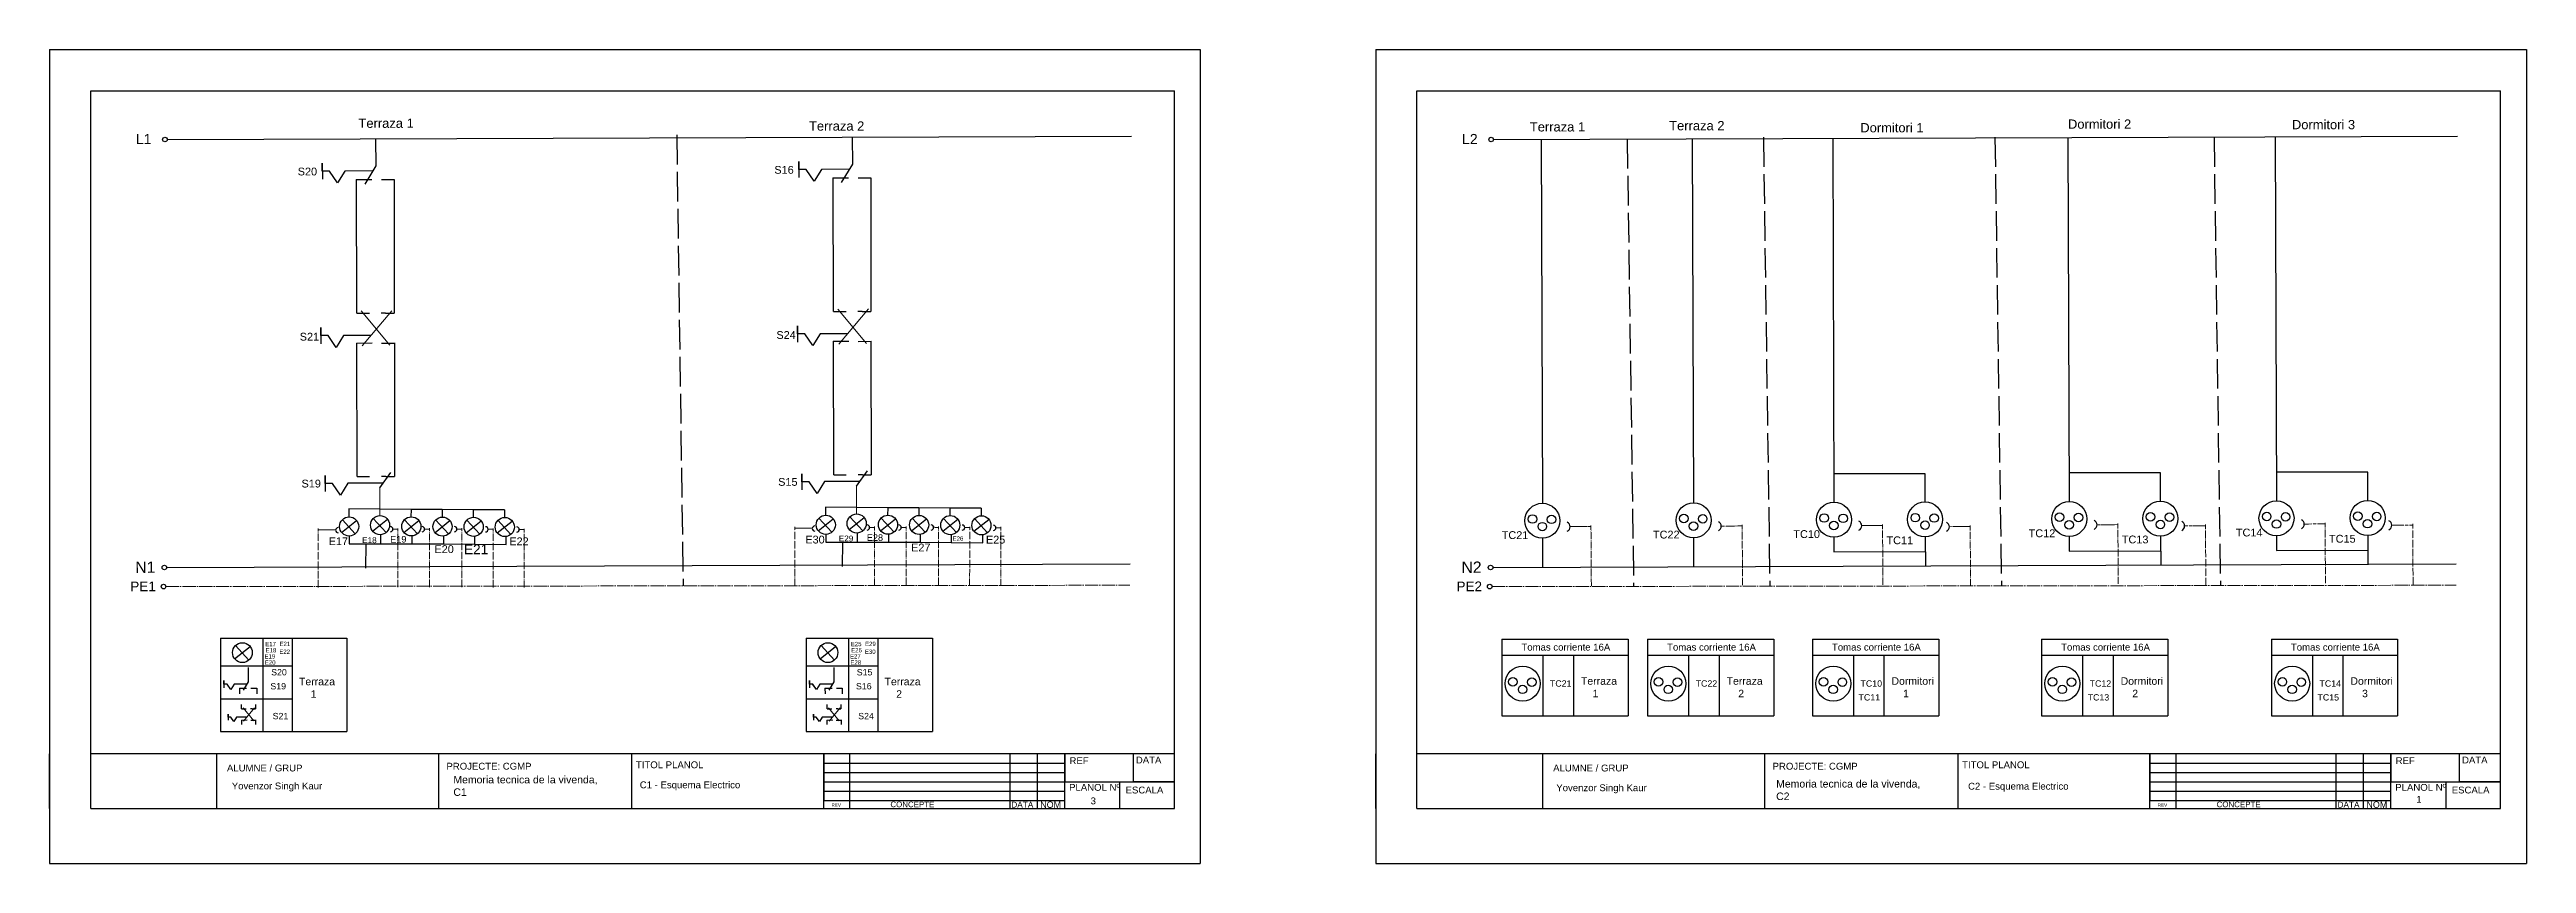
# Model space of a CAD drawing. Header units: millimetres. Extents: x 2377 to 4712, y -254 to 3188.
# Drawn here: x 3326 to 4230, y 481 to 778 of the extents above; entities that cross this region are included whole.
import ezdxf

# ---------------------------------------------------------------- set-up
doc = ezdxf.new("R2010")
doc.units = ezdxf.units.MM
doc.linetypes.add('ACAD_ISO02W100', pattern=[15, 12, -3])
doc.linetypes.add('ACAD_ISO04W100', pattern=[30, 24, -3, 0, -3])
doc.layers.add('Neutro', color=7, linetype='Continuous', true_color=0x2776bb)
doc.layers.add('Tierra', color=7, linetype='Continuous', true_color=0x58ba48)
doc.styles.get("Standard").update_dxf_attribs({"font": 'arial.ttf'})

msp = doc.modelspace()

# ---------------------------------------------------------------- linework, layer by layer
at = {"transparency": 33554687}
for p, q in [((3325.96, 777.63), (3745.96, 777.63)), ((3325.96, 777.63), (3325.96, 480.63)), ((3745.96, 777.63), (3745.96, 480.63)), ((3745.96, 777.63), (3745.96, 762.63)), ((3810, 777.63), (4230, 777.63)), ((3810, 777.63), (3810, 480.63)), ((4230, 777.63), (4230, 480.63)), ((4230, 777.63), (4230, 762.63)), ((3341.01, 500.63), (3341.01, 762.63)), ((3341.01, 762.63), (3736.5, 762.63)), ((3736.5, 500.63), (3736.5, 762.63)), ((3825.05, 500.63), (3825.05, 762.63)), ((3825.05, 762.63), (4220.54, 762.63)), ((4220.54, 500.63), (4220.54, 762.63)), ((3368.97, 744.85), (3720.81, 746.08)), ((3444.99, 745.11), (3445.03, 735.24)), ((3618.96, 745.73), (3619, 735.85)), ((3853.01, 744.85), (4204.85, 746.08)), ((3870.36, 744.91), (3870.83, 612.06)), ((3925.55, 745.1), (3926.02, 612.25)), ((3976.79, 745.28), (3977.26, 612.43)), ((4062.67, 745.58), (4063.14, 612.73)), ((4138.3, 745.85), (4138.77, 613)), ((3425.52, 733.28), (3425.51, 736.22)), ((3425.51, 736.22), (3425.53, 730.34)), ((3428.11, 733.29), (3425.52, 733.28)), ((3431.11, 729.02), (3428.11, 733.29)), ((3433.74, 733.31), (3431.11, 729.02)), ((3443.79, 733.35), (3433.74, 733.31)), ((3445.03, 735.25), (3440.98, 728.49)), ((3599.49, 733.89), (3599.48, 736.83)), ((3599.48, 736.83), (3599.5, 730.96)), ((3602.08, 733.9), (3599.49, 733.89)), ((3605.08, 729.63), (3602.08, 733.9)), ((3607.71, 733.92), (3605.08, 729.63)), ((3617.76, 733.96), (3607.71, 733.92)), ((3619.01, 735.86), (3614.95, 729.1)), ((3617.11, 732.7), (3617.11, 732.7)), ((3437.93, 730.18), (3443.62, 730.2)), ((3437.93, 730.18), (3437.98, 681.41)), ((3443.14, 732.09), (3443.14, 732.09)), ((3447.07, 730.16), (3451.76, 730.18)), ((3451.71, 730.23), (3451.76, 681.46)), ((3611.9, 730.79), (3617.59, 730.81)), ((3611.9, 730.79), (3611.95, 682.03)), ((3621.04, 730.78), (3625.73, 730.79)), ((3625.68, 730.84), (3625.73, 682.07)), ((3438.15, 681.43), (3442.7, 681.45)), ((3448.58, 681.47), (3446.98, 681.46)), ((3448.58, 681.47), (3451.76, 681.48)), ((3612.12, 682.04), (3616.67, 682.06)), ((3622.55, 682.08), (3620.95, 682.07)), ((3622.55, 682.08), (3625.73, 682.09)), ((3425.01, 673.23), (3425, 676.17)), ((3425, 676.17), (3425.02, 670.29)), ((3427.6, 673.24), (3425.01, 673.23)), ((3430.61, 668.97), (3427.6, 673.24)), ((3433.23, 673.26), (3430.61, 668.97)), ((3443.2, 673.3), (3433.23, 673.26)), ((3438.03, 670.55), (3443.71, 670.57)), ((3438.03, 670.55), (3438.07, 621.78)), ((3447.16, 670.53), (3451.85, 670.55)), ((3451.81, 670.6), (3451.85, 621.83)), ((3598.98, 673.84), (3598.97, 676.78)), ((3598.97, 676.78), (3598.99, 670.91)), ((3601.58, 673.85), (3598.98, 673.84)), ((3604.58, 669.58), (3601.58, 673.85)), ((3607.2, 673.87), (3604.58, 669.58)), ((3617.17, 673.91), (3607.2, 673.87)), ((3612, 671.16), (3617.68, 671.18)), ((3612, 671.16), (3612.04, 622.4)), ((3621.13, 671.15), (3625.82, 671.16)), ((3625.78, 671.21), (3625.82, 622.44)), ((3620.51, 618.33), (3624.55, 623.89)), ((3426.59, 619.32), (3426.58, 622.25)), ((3426.58, 622.25), (3426.6, 616.38)), ((3429.19, 619.33), (3426.59, 619.32)), ((3432.19, 615.05), (3429.19, 619.33)), ((3434.81, 619.35), (3432.19, 615.05)), ((3447.75, 619.39), (3434.81, 619.35)), ((3438.25, 621.8), (3442.79, 621.82)), ((3446.54, 617.72), (3450.57, 623.28)), ((3448.67, 621.84), (3447.08, 621.83)), ((3448.67, 621.84), (3451.85, 621.85)), ((3600.56, 619.93), (3600.55, 622.87)), ((3600.55, 622.87), (3600.57, 616.99)), ((3603.16, 619.94), (3600.56, 619.93)), ((3606.16, 615.67), (3603.16, 619.94)), ((3608.78, 619.96), (3606.16, 615.67)), ((3621.72, 620), (3608.78, 619.96)), ((3612.22, 622.41), (3616.76, 622.43)), ((3622.64, 622.45), (3621.05, 622.44)), ((3622.64, 622.45), (3625.82, 622.46)), ((4010.54, 622.84), (3977.22, 622.84)), ((4010.54, 612.55), (4010.54, 622.84)), ((4096.42, 623.14), (4063.11, 623.14)), ((4096.42, 612.85), (4096.42, 623.14)), ((4172.05, 623.41), (4138.73, 623.41)), ((4172.05, 613.12), (4172.05, 623.41)), ((3432.58, 601.43), (3438.04, 605.8)), ((3432.83, 606.06), (3437.56, 600.93)), ((3443.86, 601.89), (3449.31, 606.26)), ((3444.1, 606.52), (3448.84, 601.39)), ((3455.28, 601.45), (3460.73, 605.82)), ((3455.52, 606.08), (3460.26, 600.95)), ((3466.65, 601.37), (3472.1, 605.74)), ((3466.89, 606.01), (3471.63, 600.87)), ((3478.26, 605.93), (3482.99, 600.8)), ((3489.63, 605.85), (3494.36, 600.72)), ((3606.55, 602.04), (3612.01, 606.41)), ((3606.8, 606.67), (3611.53, 601.54)), ((3617.83, 602.51), (3623.28, 606.87)), ((3618.07, 607.14), (3622.81, 602.01)), ((3629.25, 602.06), (3634.7, 606.43)), ((3629.49, 606.69), (3634.23, 601.56)), ((3640.62, 601.99), (3646.07, 606.35)), ((3640.86, 606.62), (3645.6, 601.49)), ((3651.99, 601.91), (3657.44, 606.27)), ((3652.23, 606.54), (3656.97, 601.41)), ((3663.35, 601.83), (3668.81, 606.2)), ((3663.6, 606.46), (3668.33, 601.33)), ((3446.6, 604.09), (3446.6, 603.82)), ((3478.01, 601.3), (3483.47, 605.66)), ((3489.38, 601.22), (3494.84, 605.59)), ((3620.57, 604.7), (3620.57, 604.43)), ((3388.4, 562.82), (3388.4, 528.84)), ((3388.4, 562.82), (3434.49, 562.82)), ((3403.8, 562.82), (3403.8, 528.84)), ((3414.5, 562.82), (3414.5, 528.84)), ((3434.49, 562.82), (3434.49, 528.84)), ((3602.13, 562.82), (3602.13, 528.84)), ((3602.13, 562.82), (3648.21, 562.82)), ((3617.52, 562.82), (3617.52, 528.84)), ((3628.23, 562.82), (3628.22, 528.84)), ((3648.21, 562.82), (3648.21, 528.84)), ((3856.05, 562.53), (3902.13, 562.53)), ((3856.05, 562.53), (3856.05, 556.63)), ((3902.13, 562.53), (3902.13, 556.63)), ((3909.22, 562.53), (3955.31, 562.53)), ((3909.22, 562.53), (3909.22, 556.63)), ((3955.31, 562.53), (3955.31, 556.63)), ((3969.4, 562.53), (4015.48, 562.53)), ((3969.4, 562.53), (3969.4, 556.63)), ((4015.48, 562.53), (4015.48, 556.63)), ((4053.03, 562.53), (4099.11, 562.53)), ((4053.03, 562.53), (4053.03, 556.63)), ((4099.11, 562.53), (4099.11, 556.63)), ((4136.91, 562.53), (4182.99, 562.53)), ((4136.91, 562.53), (4136.91, 556.63)), ((4182.99, 562.53), (4182.99, 556.63)), ((3388.4, 552.79), (3414.5, 552.79)), ((3393.52, 555.31), (3399.15, 559.82)), ((3393.82, 560.14), (3398.71, 554.84)), ((3396.34, 557.57), (3396.35, 557.4)), ((3398.49, 552.11), (3398.51, 546.96)), ((3602.13, 552.79), (3628.23, 552.79)), ((3607.24, 555.31), (3612.88, 559.82)), ((3607.54, 560.14), (3612.43, 554.84)), ((3610.07, 557.57), (3610.07, 557.4)), ((3612.22, 552.11), (3612.24, 546.96)), ((3856.05, 556.63), (3856.05, 534.55)), ((3856.05, 556.63), (3902.13, 556.63)), ((3871.04, 556.63), (3871.04, 534.55)), ((3882.15, 556.63), (3882.15, 534.55)), ((3902.13, 556.63), (3902.13, 534.55)), ((3909.22, 556.63), (3909.22, 534.55)), ((3909.22, 556.63), (3955.31, 556.63)), ((3924.21, 556.63), (3924.21, 534.55)), ((3935.33, 556.63), (3935.33, 534.55)), ((3955.31, 556.63), (3955.31, 534.55)), ((3969.4, 556.63), (3969.4, 534.55)), ((3969.4, 556.63), (4015.48, 556.63)), ((3984.38, 556.63), (3984.38, 534.55)), ((3995.5, 556.63), (3995.5, 534.55)), ((4015.48, 556.63), (4015.48, 534.55)), ((4053.03, 556.63), (4053.03, 534.55)), ((4053.03, 556.63), (4099.11, 556.63)), ((4068.02, 556.63), (4068.02, 534.55)), ((4079.13, 556.63), (4079.13, 534.55)), ((4099.11, 556.63), (4099.11, 534.55)), ((4136.91, 556.63), (4136.91, 534.55)), ((4136.91, 556.63), (4182.99, 556.63)), ((4151.9, 556.63), (4151.9, 534.55)), ((4163.01, 556.63), (4163.01, 534.55)), ((4182.99, 556.63), (4182.99, 534.55)), ((3389.57, 546.05), (3389.57, 547.4)), ((3389.57, 547.4), (3389.58, 544.71)), ((3390.76, 546.06), (3389.57, 546.05)), ((3389.59, 546.06), (3389.59, 547.4)), ((3389.59, 547.4), (3389.6, 544.72)), ((3390.78, 546.07), (3389.59, 546.06)), ((3392.13, 544.1), (3390.76, 546.06)), ((3392.15, 544.11), (3390.78, 546.07)), ((3393.33, 546.07), (3392.13, 544.1)), ((3393.35, 546.07), (3392.15, 544.11)), ((3397.93, 546.08), (3393.33, 546.07)), ((3397.95, 546.09), (3393.35, 546.07)), ((3395.25, 544.64), (3397.85, 544.65)), ((3395.27, 544.64), (3397.87, 544.65)), ((3395.27, 544.61), (3395.27, 542.51)), ((3398.51, 546.96), (3396.66, 543.87)), ((3397.63, 545.51), (3397.63, 545.51)), ((3397.65, 545.52), (3397.65, 545.52)), ((3399.44, 544.64), (3401.59, 544.64)), ((3401.59, 544.64), (3401.59, 542.51)), ((3603.3, 546.05), (3603.29, 547.4)), ((3603.29, 547.4), (3603.3, 544.71)), ((3604.48, 546.06), (3603.3, 546.05)), ((3603.32, 546.06), (3603.31, 547.4)), ((3603.31, 547.4), (3603.32, 544.72)), ((3604.5, 546.07), (3603.32, 546.06)), ((3605.86, 544.1), (3604.48, 546.06)), ((3605.88, 544.11), (3604.5, 546.07)), ((3607.05, 546.07), (3605.86, 544.1)), ((3607.07, 546.07), (3605.88, 544.11)), ((3611.65, 546.08), (3607.05, 546.07)), ((3611.67, 546.09), (3607.07, 546.07)), ((3608.97, 544.64), (3611.57, 544.65)), ((3608.99, 544.64), (3611.59, 544.65)), ((3608.99, 544.61), (3609, 542.51)), ((3612.24, 546.96), (3610.39, 543.87)), ((3611.35, 545.51), (3611.35, 545.51)), ((3611.37, 545.52), (3611.37, 545.52)), ((3613.17, 544.64), (3615.31, 544.64)), ((3615.31, 544.64), (3615.32, 542.51)), ((3388.4, 540.75), (3414.5, 540.75)), ((3391.12, 533.98), (3391.12, 535.08)), ((3391.12, 535.08), (3391.13, 532.88)), ((3392.09, 533.98), (3391.12, 533.98)), ((3393.21, 532.39), (3392.09, 533.98)), ((3394.19, 533.99), (3393.21, 532.39)), ((3397.91, 534), (3394.19, 533.99)), ((3395.96, 538.59), (3395.96, 537.03)), ((3396.03, 537.04), (3397.73, 537.05)), ((3399.92, 537.05), (3399.32, 537.05)), ((3399.92, 537.05), (3401.11, 537.06)), ((3401.11, 538.59), (3401.11, 537.05)), ((3602.13, 540.75), (3628.23, 540.75)), ((3604.85, 533.98), (3604.84, 535.08)), ((3604.84, 535.08), (3604.85, 532.88)), ((3605.82, 533.98), (3604.85, 533.98)), ((3606.94, 532.39), (3605.82, 533.98)), ((3607.92, 533.99), (3606.94, 532.39)), ((3611.64, 534), (3607.92, 533.99)), ((3609.69, 538.59), (3609.69, 537.03)), ((3609.75, 537.04), (3611.45, 537.05)), ((3613.64, 537.05), (3613.05, 537.05)), ((3613.64, 537.05), (3614.83, 537.06)), ((3614.83, 538.59), (3614.83, 537.05)), ((3856.05, 534.55), (3902.13, 534.55)), ((3909.22, 534.55), (3955.31, 534.55)), ((3969.4, 534.55), (4015.48, 534.55)), ((4053.03, 534.55), (4099.11, 534.55)), ((4136.91, 534.55), (4182.99, 534.55)), ((3388.4, 528.84), (3434.49, 528.84)), ((3395.98, 532.98), (3398.1, 532.99)), ((3395.98, 532.98), (3395.98, 531.3)), ((3399.39, 532.97), (3401.14, 532.98)), ((3401.13, 533), (3401.13, 531.3)), ((3602.13, 528.84), (3648.21, 528.84)), ((3609.71, 532.98), (3611.83, 532.99)), ((3609.71, 532.98), (3609.71, 531.3)), ((3613.12, 532.97), (3614.87, 532.98)), ((3614.85, 533), (3614.85, 531.3)), ((3325.96, 500.63), (3325.96, 520.63)), ((3736.5, 520.63), (3341.01, 520.63)), ((3387.01, 500.63), (3387.01, 520.63)), ((3468.01, 500.63), (3468.01, 520.63)), ((3538.51, 500.63), (3538.51, 520.63)), ((3608.51, 500.63), (3608.51, 520.63)), ((3608.51, 520.63), (3608.51, 517.23)), ((3608.51, 517.23), (3696.52, 517.23)), ((3608.51, 517.23), (3608.51, 513.83)), ((3618.07, 500.63), (3618.07, 520.63)), ((3676.52, 500.63), (3676.52, 520.63)), ((3686.52, 500.63), (3686.52, 520.63)), ((3696.52, 500.63), (3696.52, 520.63)), ((3696.52, 520.63), (3696.52, 510.43)), ((3721.54, 510.43), (3721.54, 520.63)), ((3736.5, 500.63), (3736.5, 520.63)), ((3810, 500.63), (3810, 520.63)), ((4220.54, 520.63), (3825.05, 520.63)), ((3871.05, 500.63), (3871.05, 520.63)), ((3952.05, 500.63), (3952.05, 520.63)), ((4022.55, 500.63), (4022.55, 520.63)), ((4092.55, 500.63), (4092.55, 520.63)), ((4092.55, 520.63), (4092.55, 517.23)), ((4092.55, 517.23), (4180.56, 517.23)), ((4092.55, 517.23), (4092.55, 513.83)), ((4102.11, 500.63), (4102.11, 520.63)), ((4160.56, 500.63), (4160.56, 520.63)), ((4170.56, 500.63), (4170.56, 520.63)), ((4180.56, 500.63), (4180.56, 520.63)), ((4180.56, 520.63), (4180.56, 510.43)), ((4205.58, 510.43), (4205.58, 520.63)), ((4220.54, 500.63), (4220.54, 520.63)), ((3608.51, 513.83), (3696.52, 513.83)), ((3608.51, 513.83), (3608.51, 510.43)), ((3608.51, 510.43), (3696.52, 510.43)), ((3608.51, 510.43), (3608.51, 507.03)), ((3608.51, 507.03), (3608.51, 503.63)), ((3608.51, 507.03), (3696.52, 507.03)), ((3696.52, 510.43), (3736.5, 510.43)), ((3696.52, 510.43), (3716.51, 510.43)), ((3716.51, 510.43), (3716.51, 500.63)), ((3736.5, 510.43), (3721.54, 510.43)), ((4092.55, 513.83), (4180.56, 513.83)), ((4092.55, 513.83), (4092.55, 510.43)), ((4092.55, 510.43), (4180.56, 510.43)), ((4092.55, 510.43), (4092.55, 507.03)), ((4092.55, 507.03), (4092.55, 503.63)), ((4092.55, 507.03), (4180.56, 507.03)), ((4180.56, 510.43), (4220.54, 510.43)), ((4180.56, 510.43), (4200.55, 510.43)), ((4200.55, 510.43), (4200.55, 500.63)), ((4220.54, 510.43), (4205.58, 510.43)), ((3341.01, 500.63), (3387.01, 500.63)), ((3387.01, 500.63), (3468.01, 500.63)), ((3468.01, 500.63), (3538.51, 500.63)), ((3538.51, 500.63), (3608.51, 500.63)), ((3608.51, 503.63), (3696.52, 503.63)), ((3608.51, 500.63), (3618.07, 500.63)), ((3618.07, 500.63), (3676.52, 500.63)), ((3676.52, 500.63), (3686.52, 500.63)), ((3686.52, 500.63), (3696.52, 500.63)), ((3696.52, 500.63), (3716.51, 500.63)), ((3716.51, 500.63), (3736.5, 500.63)), ((3825.05, 500.63), (3871.05, 500.63)), ((3871.05, 500.63), (3952.05, 500.63)), ((3952.05, 500.63), (4022.55, 500.63)), ((4022.55, 500.63), (4092.55, 500.63)), ((4092.55, 503.63), (4180.56, 503.63)), ((4092.55, 500.63), (4102.11, 500.63)), ((4102.11, 500.63), (4160.56, 500.63)), ((4160.56, 500.63), (4170.56, 500.63)), ((4170.56, 500.63), (4180.56, 500.63)), ((4180.56, 500.63), (4200.55, 500.63)), ((4200.55, 500.63), (4220.54, 500.63)), ((3325.96, 480.63), (3745.96, 480.63)), ((3810, 480.63), (4230, 480.63))]:
    msp.add_line(p, q, dxfattribs=at)
at = {"linetype": 'ACAD_ISO02W100', "ltscale": 0.9, "transparency": 33554687}
for p, q in [((3554.86, 746.48), (3557.21, 581.93)), ((3901.79, 745.02), (3904.13, 581.74)), ((3951.5, 745.69), (3953.84, 581.81)), ((4036.02, 745.69), (4038.37, 581.92)), ((4115.96, 745.69), (4118.3, 582.04))]:
    msp.add_line(p, q, dxfattribs=at)
at = {"color": 7, "lineweight": 5, "true_color": 0xffffff, "transparency": 33554687}
for p, q in [((3439.68, 682.28), (3450.12, 669.81)), ((3440.04, 669.57), (3450.9, 682.35)), ((3613.65, 682.9), (3624.09, 670.42)), ((3614.01, 670.18), (3624.87, 682.96)), ((3446.54, 607.56), (3446.54, 617.72)), ((3620.51, 608.17), (3620.51, 618.33)), ((3396.6, 537.36), (3400.49, 532.7)), ((3396.73, 532.61), (3400.79, 537.38)), ((3610.33, 537.36), (3614.22, 532.7)), ((3610.46, 532.61), (3614.51, 537.38))]:
    msp.add_line(p, q, dxfattribs=at)
at = {"lineweight": 25, "transparency": 33554687}
for p, q in [((3446.56, 609.92), (3435.19, 610)), ((3435.19, 610), (3435.25, 607.1)), ((3457.9, 609.85), (3446.54, 609.92)), ((3457.9, 609.85), (3457.89, 607.12)), ((3469.27, 609.77), (3457.9, 609.85)), ((3469.27, 609.77), (3469.26, 607.04)), ((3480.64, 609.69), (3469.27, 609.77)), ((3480.64, 609.69), (3480.62, 606.97)), ((3492.01, 609.62), (3480.64, 609.69)), ((3492.01, 609.62), (3491.99, 606.89)), ((3620.53, 610.53), (3609.16, 610.61)), ((3609.16, 610.61), (3609.22, 607.71)), ((3631.88, 610.46), (3620.51, 610.53)), ((3631.88, 610.46), (3631.86, 607.73)), ((3643.24, 610.38), (3631.88, 610.46)), ((3643.24, 610.38), (3643.23, 607.65)), ((3654.61, 610.3), (3643.24, 610.38)), ((3654.61, 610.3), (3654.6, 607.58)), ((3665.98, 610.23), (3654.61, 610.3)), ((3665.98, 610.23), (3665.96, 607.5))]:
    msp.add_line(p, q, dxfattribs=at)
at = {"transparency": 33554687}
for centre, radius in [((3368.07, 744.79), 0.83), ((3852.11, 744.79), 0.83), ((3435.31, 603.61), 3.49), ((3446.59, 604.07), 3.49), ((3458.01, 603.63), 3.49), ((3469.38, 603.55), 3.49), ((3480.75, 603.47), 3.49), ((3492.12, 603.4), 3.49), ((3609.28, 604.22), 3.49), ((3620.56, 604.68), 3.49), ((3631.98, 604.24), 3.49), ((3643.35, 604.16), 3.49), ((3654.72, 604.09), 3.49), ((3666.09, 604.01), 3.49), ((3870.83, 605.67), 6.39), ((3867.25, 606.32), 1.56), ((3874.15, 606.19), 1.56), ((3926.02, 605.86), 6.39), ((3922.44, 606.51), 1.56), ((3929.34, 606.39), 1.56), ((3977.26, 606.04), 6.39), ((3973.68, 606.69), 1.56), ((3980.58, 606.57), 1.56), ((4010.51, 606.16), 6.39), ((4006.93, 606.81), 1.56), ((4013.84, 606.68), 1.56), ((4063.14, 606.35), 6.39), ((4059.56, 606.99), 1.56), ((4063.12, 604.23), 1.56), ((4066.47, 606.87), 1.56), ((4096.4, 606.46), 6.39), ((4092.82, 607.11), 1.56), ((4096.38, 604.35), 1.56), ((4099.72, 606.99), 1.56), ((4138.77, 606.61), 6.39), ((4135.19, 607.26), 1.56), ((4138.75, 604.49), 1.56), ((4142.1, 607.14), 1.56), ((4172.03, 606.73), 6.39), ((4168.44, 607.38), 1.56), ((4172.01, 604.61), 1.56), ((4175.35, 607.25), 1.56), ((3870.81, 603.55), 1.56), ((3926, 603.75), 1.56), ((3977.24, 603.93), 1.56), ((4010.49, 604.04), 1.56), ((3396.34, 557.56), 3.61), ((3610.06, 557.56), 3.61), ((3863.63, 546.28), 6.39), ((3916.81, 546.28), 6.39), ((3976.98, 546.28), 6.39), ((4060.61, 546.28), 6.39), ((4144.49, 546.28), 6.39), ((3860.05, 546.93), 1.56), ((3863.62, 544.16), 1.56), ((3866.96, 546.8), 1.56), ((3913.23, 546.93), 1.56), ((3916.79, 544.16), 1.56), ((3920.13, 546.8), 1.56), ((3973.4, 546.93), 1.56), ((3976.96, 544.16), 1.56), ((3980.31, 546.8), 1.56), ((4057.03, 546.93), 1.56), ((4060.6, 544.16), 1.56), ((4063.94, 546.8), 1.56), ((4140.91, 546.93), 1.56), ((4144.47, 544.16), 1.56), ((4147.82, 546.8), 1.56)]:
    msp.add_circle(centre, radius, dxfattribs=at)
at = {"layer": 'Neutro', "lineweight": 25, "transparency": 33554687}
for p, q in [((3435.38, 600.11), (3435.36, 597.3)), ((3435.36, 597.3), (3446.85, 597.22)), ((3441.4, 597.18), (3441.34, 588.4)), ((3446.85, 597.22), (3446.88, 600.38)), ((3446.85, 597.3), (3458.35, 597.22)), ((3458.35, 597.22), (3458.37, 600.15)), ((3458.35, 597.3), (3469.84, 597.22)), ((3469.72, 597.22), (3481.21, 597.15)), ((3469.84, 597.22), (3469.86, 600.09)), ((3481.09, 597.15), (3492.58, 597.07)), ((3481.21, 597.15), (3481.23, 600.01)), ((3492.58, 597.07), (3492.6, 599.94)), ((3609.35, 600.72), (3609.33, 597.91)), ((3609.33, 597.91), (3620.82, 597.84)), ((3615.37, 597.79), (3615.32, 589.01)), ((3620.82, 597.84), (3620.85, 600.99)), ((3620.82, 597.91), (3632.32, 597.84)), ((3632.32, 597.84), (3632.34, 600.76)), ((3632.32, 597.91), (3643.81, 597.84)), ((3643.69, 597.84), (3655.18, 597.76)), ((3643.81, 597.84), (3643.83, 600.7)), ((3655.06, 597.76), (3666.55, 597.68)), ((3655.18, 597.76), (3655.2, 600.63)), ((3666.55, 597.68), (3666.57, 600.55))]:
    msp.add_line(p, q, dxfattribs=at)
at = {"layer": 'Neutro', "transparency": 33554687}
for p, q in [((3870.83, 599.29), (3870.83, 588.61)), ((3926.02, 599.48), (3926.02, 588.81)), ((3977.26, 599.66), (3977.26, 594.32)), ((4010.6, 599.78), (4010.64, 589.11)), ((4063.14, 599.96), (4063.14, 594.63)), ((4096.49, 600.08), (4096.53, 589.41)), ((4138.77, 600.23), (4138.77, 594.89)), ((4172.12, 600.35), (4172.15, 589.67)), ((3720.33, 589.79), (3368.7, 588.55)), ((4204.38, 589.79), (3852.75, 588.55)), ((3977.26, 594.32), (4010.62, 594.44)), ((4063.14, 594.63), (4096.51, 594.74)), ((4138.77, 594.89), (4172.13, 595.01))]:
    msp.add_line(p, q, dxfattribs=at)
for centre in [(3367.88, 588.64), (3851.92, 588.64)]:
    msp.add_circle(centre, 0.83, dxfattribs=at)
at = {"layer": 'Tierra', "color": 85, "linetype": 'ACAD_ISO04W100', "lineweight": 15, "ltscale": 0.11, "true_color": 0x58ba48, "transparency": 33554687}
for p, q in [((3423.97, 581.37), (3423.99, 602.88)), ((3453.1, 581.42), (3453.12, 602.92)), ((3464.65, 581.43), (3464.68, 602.94)), ((3476.45, 581.44), (3476.47, 602.95)), ((3487.82, 581.37), (3487.84, 602.88)), ((3499.19, 581.29), (3499.21, 602.8)), ((3597.94, 581.98), (3597.96, 603.49)), ((3627.07, 582.03), (3627.09, 603.54)), ((3638.63, 582.04), (3638.65, 603.55)), ((3650.42, 582.06), (3650.44, 603.56)), ((3661.79, 581.98), (3661.81, 603.49)), ((3673.16, 581.9), (3673.18, 603.41))]:
    msp.add_line(p, q, dxfattribs=at)
at = {"layer": 'Tierra', "color": 85, "linetype": 'ACAD_ISO04W100', "lineweight": 15, "ltscale": 0.05, "true_color": 0x58ba48, "transparency": 33554687}
for p, q in [((3424.13, 602.42), (3430.54, 602.4)), ((3453.08, 602.64), (3451.31, 602.65)), ((3464.64, 602.65), (3462.87, 602.66)), ((3476.43, 602.67), (3474.66, 602.67)), ((3487.8, 602.59), (3486.03, 602.6)), ((3499.17, 602.51), (3497.4, 602.52)), ((3598.1, 603.03), (3604.51, 603.01)), ((3627.05, 603.25), (3625.28, 603.26)), ((3638.61, 603.26), (3636.84, 603.27)), ((3650.4, 603.28), (3648.63, 603.29)), ((3661.77, 603.2), (3660, 603.21)), ((3673.14, 603.13), (3671.37, 603.13))]:
    msp.add_line(p, q, dxfattribs=at)
at = {"layer": 'Tierra', "linetype": 'ACAD_ISO04W100', "lineweight": 15, "ltscale": 0.05, "transparency": 33554687}
for p, q in [((3888.56, 603.58), (3881.06, 603.55)), ((3943.75, 603.78), (3936.25, 603.75)), ((3994.99, 603.96), (3987.49, 603.93)), ((4026.97, 603.56), (4019.47, 603.53)), ((4080.87, 604.26), (4073.37, 604.23)), ((4112.85, 603.86), (4105.35, 603.83)), ((4156.5, 604.53), (4149, 604.49)), ((4188.48, 604.13), (4180.98, 604.1))]:
    msp.add_line(p, q, dxfattribs=at)
at = {"layer": 'Tierra', "linetype": 'ACAD_ISO04W100', "lineweight": 15, "ltscale": 0.11, "transparency": 33554687}
for p, q in [((3888.7, 581.93), (3888.56, 603.98)), ((3943.89, 582.13), (3943.75, 604.18)), ((3995.13, 582.31), (3994.98, 604.36)), ((4027.11, 581.91), (4026.97, 603.96)), ((4081.01, 582.61), (4080.87, 604.66)), ((4112.99, 582.21), (4112.85, 604.26)), ((4156.64, 582.87), (4156.5, 604.93)), ((4188.62, 582.48), (4188.48, 604.53))]:
    msp.add_line(p, q, dxfattribs=at)
at = {"layer": 'Tierra', "color": 85, "linetype": 'ACAD_ISO04W100', "lineweight": 15, "ltscale": 0.2, "true_color": 0x58ba48, "transparency": 33554687}
for p, q in [((3368.41, 581.66), (3720.28, 582.16)), ((3852.45, 581.66), (4204.32, 582.16))]:
    msp.add_line(p, q, dxfattribs=at)
at = {"layer": 'Tierra', "transparency": 33554687}
for centre in [(3367.58, 581.66), (3851.62, 581.66)]:
    msp.add_circle(centre, 0.83, dxfattribs=at)
for centre, radius, start, end in [((4071.45, 604.18), 1.81, 294.98925, 65.01075), ((4147.08, 604.44), 1.81, 294.98925, 65.01075), ((3431.33, 602.23), 0.938, 91.75516, 268.28532), ((3450.37, 602.61), 0.938, 271.75516, 88.28532), ((3461.93, 602.62), 0.938, 271.75516, 88.28532), ((3473.72, 602.64), 0.938, 271.75516, 88.28532), ((3485.09, 602.56), 0.938, 271.75516, 88.28532), ((3496.46, 602.48), 0.938, 271.75516, 88.28532), ((3605.3, 602.84), 0.938, 91.75516, 268.28532), ((3624.34, 603.22), 0.938, 271.75516, 88.28532), ((3635.9, 603.23), 0.938, 271.75516, 88.28532), ((3647.69, 603.25), 0.938, 271.75516, 88.28532), ((3659.06, 603.17), 0.938, 271.75516, 88.28532), ((3670.43, 603.1), 0.938, 271.75516, 88.28532), ((3879.14, 603.5), 1.81, 294.98925, 65.01075), ((3934.33, 603.7), 1.81, 294.98925, 65.01075), ((3985.57, 603.88), 1.81, 294.98925, 65.01075), ((4017.55, 603.48), 1.81, 294.98925, 65.01075), ((4103.43, 603.78), 1.81, 294.98925, 65.01075), ((4179.06, 604.05), 1.81, 294.98925, 65.01075)]:
    msp.add_arc(centre, radius, start, end, dxfattribs=at)

# ---------------------------------------------------------------- texts
at = {"transparency": 33554687, "attachment_point": 1}
for s, width, gutter_width, heights, insert, char_height in [('Terraza 1', 84.2878, 16.88, [0], (3438.72, 752.45), 3.377), ('Terraza 2', 84.2878, 16.88, [0], (3603.16, 751.42), 3.377), ('Terraza 1', 84.2878, 16.88, [0], (3866.25, 751.12), 3.377), ('Terraza 2', 84.2878, 16.88, [0], (3917.11, 751.55), 3.377), ('Dormitori 1', 84.2878, 16.88, [1.86], (3986.88, 750.8), 3.3767), ('Dormitori 2', 84.2878, 16.88, [1.86], (4062.67, 752.12), 3.3767), ('Dormitori 3', 84.2878, 16.88, [1.86], (4144.4, 751.93), 3.3767), ('S20', 51.0022, 14.23, [0], (3416.54, 734.55), 2.846), ('S16', 51.0022, 14.23, [0], (3590.51, 735.16), 2.846), ('S21', 51.0022, 14.23, [0], (3417.28, 674.28), 2.846), ('S24', 51.0022, 14.23, [0], (3591.25, 674.89), 2.846), ('S19', 51.0022, 14.23, [0], (3417.93, 620.67), 2.846), ('S15', 51.0022, 14.23, [0], (3591.9, 621.29), 2.846), ('E17', 51.0022, 14.23, [0], (3427.83, 599.63), 2.846), ('E18', 38.4338, 10.72, [0], (3440.04, 599.67), 2.144), ('E19', 42.8519, 11.95, [0], (3450.28, 600.12), 2.391), ('E20', 51.0022, 14.23, [0], (3466.44, 596.75), 2.846), ('E21', 63.4923, 17.71, [0], (3477.25, 597.03), 3.542), ('E22', 51.0022, 14.23, [0], (3493.76, 599.61), 2.846), ('E30', 51.0022, 14.23, [0], (3601.8, 600.24), 2.846), ('E29', 38.4338, 10.72, [0], (3614.01, 600.28), 2.144), ('E28', 42.8519, 11.95, [0], (3624.25, 600.74), 2.391), ('E27', 51.0022, 14.23, [0], (3640.41, 597.36), 2.846), ('E26', 28.592, 7.98, [0], (3655.54, 599.97), 1.595), ('E25', 51.0022, 14.23, [0], (3667.73, 600.22), 2.846), ('TC21', 51.0022, 14.23, [0], (3855.99, 601.87), 2.846), ('TC22', 51.0022, 14.23, [0], (3911.18, 602.06), 2.846), ('TC10', 51.0022, 14.23, [0], (3962.42, 602.24), 2.846), ('TC11', 51.0022, 14.23, [0], (3996.42, 599.97), 2.846), ('TC12', 51.0022, 14.23, [0], (4048.31, 602.54), 2.846), ('TC13', 51.0022, 14.23, [0], (4082.31, 600.28), 2.846), ('TC14', 51.0022, 14.23, [0], (4123.94, 602.81), 2.846), ('TC15', 51.0022, 14.23, [0], (4157.93, 600.54), 2.846), ('E17', 28.1405, 7.85, [0], (3404.69, 561.49), 1.57), ('E21', 28.1405, 7.85, [0], (3409.91, 561.54), 1.57), ('E25', 28.1405, 7.85, [0], (3618.41, 561.49), 1.57), ('E29', 28.1405, 7.85, [0], (3623.63, 561.54), 1.57), ('Tomas corriente 16A', 62.5304, 12.5, [0], (3863.19, 560.82), 2.5), ('Tomas corriente 16A', 62.5304, 12.5, [0], (3916.36, 560.82), 2.5), ('Tomas corriente 16A', 62.5304, 12.5, [0], (3976.53, 560.82), 2.5), ('Tomas corriente 16A', 62.5304, 12.5, [0], (4060.17, 560.82), 2.5), ('Tomas corriente 16A', 62.5304, 12.5, [0], (4144.04, 560.82), 2.5), ('E19', 28.1405, 7.85, [0], (3404.41, 556.98), 1.57), ('E20', 28.1405, 7.85, [0], (3404.55, 554.74), 1.57), ('E18', 28.1405, 7.85, [0], (3404.83, 559.24), 1.57), ('S20', 41.2747, 11.51, [0], (3406.85, 551.55), 2.303), ('E22', 28.1405, 7.85, [0], (3409.84, 558.68), 1.57), ('E27', 28.1405, 7.85, [0], (3618.14, 556.98), 1.57), ('E28', 28.1405, 7.85, [0], (3618.28, 554.74), 1.57), ('E26', 28.1405, 7.85, [0], (3618.55, 559.24), 1.57), ('S15', 41.2747, 11.51, [0], (3620.58, 551.55), 2.303), ('E30', 28.1405, 7.85, [0], (3623.57, 558.68), 1.57), ('S19', 41.2747, 11.51, [0], (3406.56, 546.45), 2.303), ('Terraza\\P    1', 68.2119, 13.66, [0], (3417.01, 548.39), 2.733), ('S16', 41.2747, 11.51, [0], (3620.29, 546.45), 2.303), ('Terraza\\P    2', 68.2119, 13.66, [0], (3630.74, 548.39), 2.733), ('TC21', 41.2747, 11.51, [0], (3873.59, 547.45), 2.303), ('Terraza \\P    1', 68.2119, 13.66, [0], (3884.91, 548.57), 2.733), ('TC22', 41.2747, 11.51, [0], (3926.77, 547.45), 2.303), ('Terraza \\P    2', 68.2119, 13.66, [0], (3938.08, 548.57), 2.733), ('TC11', 41.2747, 11.51, [0], (3986.22, 542.4), 2.303), ('TC10', 41.2747, 11.51, [0], (3986.94, 547.45), 2.303), ('Dormitori\\P    1', 68.2119, 13.66, [0], (3998.25, 548.57), 2.733), ('TC13', 41.2747, 11.51, [0], (4069.85, 542.4), 2.303), ('TC12', 41.2747, 11.51, [0], (4070.57, 547.45), 2.303), ('Dormitori\\P    2', 68.2119, 13.66, [0], (4081.89, 548.57), 2.733), ('TC15', 41.2747, 11.51, [0], (4153.73, 542.4), 2.303), ('TC14', 41.2747, 11.51, [0], (4154.45, 547.45), 2.303), ('Dormitori\\P    3', 68.2119, 13.66, [0], (4165.76, 548.57), 2.733), ('S21', 41.2747, 11.51, [0], (3407.39, 535.57), 2.303), ('S24', 41.2747, 11.51, [0], (3621.11, 535.57), 2.303), ('ALUMNE / GRUP', 48.2644, 12.5, [0], (3390.72, 516.71), 2.5), ('PROJECTE: CGMP', 37.0564, 12.5, [0], (3470.82, 517.37), 2.5), ('TITOL PLANOL', 34.1105, 12.5, [0], (3539.99, 517.88), 2.5), ('REF', 14.591, 12.5, [0], (3698.23, 519.38), 2.5), ('DATA', 13.3924, 12.5, [0], (3722.45, 519.61), 2.5), ('ALUMNE / GRUP', 48.2644, 12.5, [0], (3874.76, 516.71), 2.5), ('PROJECTE: CGMP', 37.0564, 12.5, [0], (3954.86, 517.37), 2.5), ('TITOL PLANOL', 34.1105, 12.5, [0], (4024.03, 517.88), 2.5), ('REF', 14.591, 12.5, [0], (4182.27, 519.38), 2.5), ('DATA', 13.3924, 12.5, [0], (4206.49, 519.61), 2.5), ('C1 - Esquema Electrico', 63.5407, 12.5, [0], (3541.39, 510.57), 2.5), ('PLANOL Nº', 23.5912, 12.5, [4.44], (3698.09, 509.65), 2.5), ('ESCALA', 18.9792, 12.5, [0], (3718.7, 508.68), 2.5), ('C2 - Esquema Electrico', 63.5407, 12.5, [0], (4026.19, 510.07), 2.5), ('PLANOL Nº', 23.5912, 12.5, [4.44], (4182.13, 509.65), 2.5), ('ESCALA', 18.9792, 12.5, [0], (4202.74, 508.68), 2.5), ('REV', 3.8206, 6.05, [0], (3611.35, 502.55), 1.209), ('CONCEPTE', 3.309, 10.34, [0], (3632.86, 503.22), 2.068), ('DATA', 8.5845, 10.78, [0], (3677, 503.16), 2.155), ('NOM', 9.2865, 11.66, [0], (3687.55, 503.26), 2.331), ('3', 63.5407, 12.5, [0], (3705.94, 504.71), 2.5), ('REV', 3.8206, 6.05, [0], (4095.39, 502.55), 1.209), ('CONCEPTE', 3.309, 10.34, [0], (4116.91, 503.22), 2.068), ('DATA', 8.5845, 10.78, [0], (4161.04, 503.16), 2.155), ('NOM', 9.2865, 11.66, [0], (4171.6, 503.26), 2.331), ('1', 63.5407, 12.5, [0], (4189.78, 505.26), 2.5)]:
    msp.add_mtext_dynamic_manual_height_columns(s, width=width, gutter_width=gutter_width, heights=heights, dxfattribs=dict(at, insert=insert, char_height=char_height))
at = {"ltscale": 5, "transparency": 33554687, "char_height": 3.689, "attachment_point": 1, "rotation": 0.19898}
for s, insert in [('L1', (3357.44, 746.82)), ('L2', (3841.48, 746.82))]:
    msp.add_mtext_dynamic_manual_height_columns(s, width=22.6485, gutter_width=18.45, heights=[0], dxfattribs=dict(at, insert=insert))
at = {"transparency": 33554687, "attachment_point": 1}
for s, insert, char_height, width in [('Yovenzor Singh Kaur\\P', (3392.48, 510.16), 2.5, 34.6944), ('Memoria tecnica de la vivenda,\\PC1', (3473.35, 512.59), 2.7327, 53.673), ('Yovenzor Singh Kaur\\P', (3875.91, 509.51), 2.5, 34.6944), ('Memoria tecnica de la vivenda,\\PC2', (3956.15, 511.07), 2.7327, 53.673)]:
    msp.add_mtext(s, dxfattribs=dict(at, insert=insert, char_height=char_height, width=width))
at = {"layer": 'Neutro', "ltscale": 5, "transparency": 33554687, "char_height": 4.123, "attachment_point": 1, "rotation": 0.19898}
for s, insert in [('N1', (3357.23, 590.79)), ('N2', (3841.27, 590.79))]:
    msp.add_mtext_dynamic_manual_height_columns(s, width=25.3099, gutter_width=20.61, heights=[4.26], dxfattribs=dict(at, insert=insert))
at = {"layer": 'Tierra', "ltscale": 5, "transparency": 33554687, "char_height": 3.53, "attachment_point": 1, "rotation": 0.19898}
for s, insert in [('PE1', (3355.43, 583.49)), ('PE2', (3839.47, 583.49))]:
    msp.add_mtext_dynamic_manual_height_columns(s, width=21.6717, gutter_width=17.65, heights=[3.65], dxfattribs=dict(at, insert=insert))

doc.saveas('drawing.dxf')
